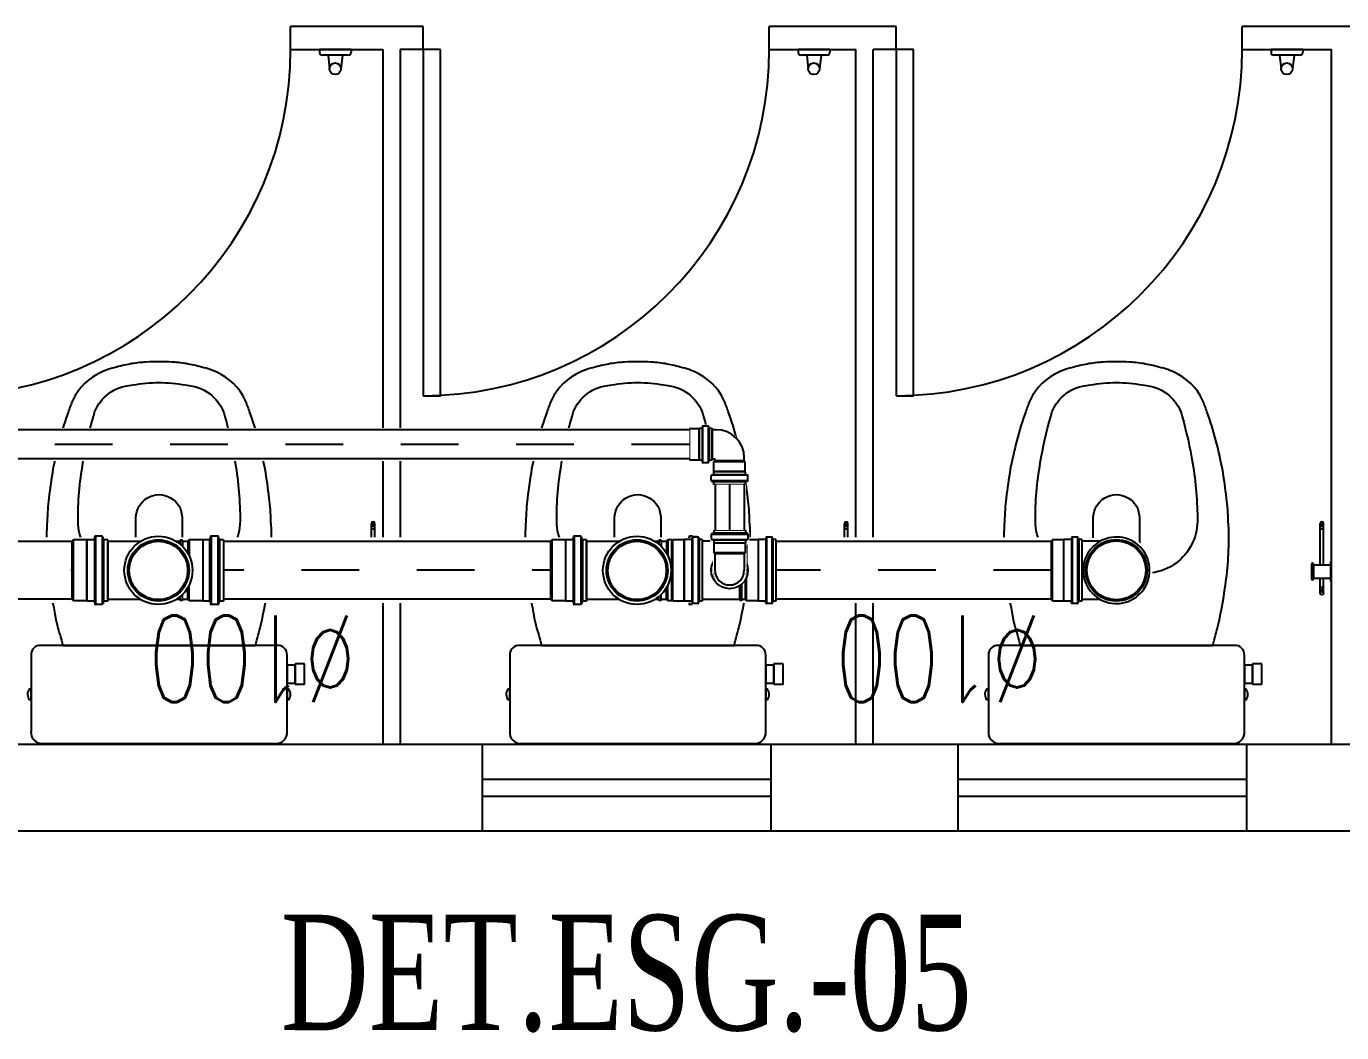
# Model space of a CAD drawing. Header units: inches. Extents: x 542787 to 543192, y 9574025 to 9574373.
# Drawn here: x 543039.103 to 543041.384, y 9574105.205 to 9574106.949 of the extents above; entities that cross this region are included whole.
import ezdxf
from ezdxf.enums import TextEntityAlignment as Align

# ---------------------------------------------------------------- set-up
doc = ezdxf.new("R2010")
doc.units = ezdxf.units.IN
doc.header["$MEASUREMENT"] = 0
doc.linetypes.add('DASHDOT', pattern=[1, 0.5, -0.25, 0, -0.25])
doc.linetypes.add('HIDDEN2', pattern=[4.7625, 3.175, -1.5875])
for name, color, linetype in [('EIXO', 8, 'Continuous'), ('I-ARQ', 8, 'Continuous'), ('I-ESGOTO', 6, 'Continuous'), ('I-NORMO_INST', 4, 'Continuous'), ('TINTERNO', 8, 'Continuous')]:
    doc.layers.add(name, color=color, linetype=linetype)
doc.styles.add('125', font='ROMANS.SHX', dxfattribs={"width": 0.7, "height": 0.25})
doc.styles.add('25', font='ROMANS.SHX', dxfattribs={"width": 0.7, "height": 0.05})
doc.styles.add('TITULO', font='times.ttf')

# ---------------------------------------------------------------- blocks, each defined once
blk = doc.blocks.new('*U110')
at = {"color": 2}
blk.add_wipeout([(0, 0.0569), (3.4341, 0.0569), (3.4341, -0.0569), (0, -0.0569)], dxfattribs=at)
for p, q in [((0, 0.05), (3.4341, 0.05)), ((0, -0.05), (3.4341, -0.05))]:
    blk.add_line(p, q)
at = {"layer": 'EIXO', "linetype": 'DASHDOT', "ltscale": 0.01}
blk.add_line((0, 0), (3.4341, 0), dxfattribs=at)
blk = doc.blocks.new('A$C125A11A8')
for p, q in [((0, -0.0531), (0, 0.0531)), ((0, 0.0531), (0.0061, 0.0531)), ((0.0074, 0.0541), (0.0084, 0.0581)), ((0.0097, 0.0591), (0.0214, 0.0591)), ((0.0097, -0.0577), (0.0097, 0.0577)), ((0.0214, -0.0577), (0.0214, 0.0577)), ((0.023, 0.0543), (0.0227, 0.0578)), ((0.0244, 0.0531), (0.0357, 0.0531)), ((0.0244, -0.0531), (0.0244, 0.0531)), ((0.0357, -0.0531), (0.0357, 0.0531)), ((0.0357, 0.0531), (0.036, 0.0527)), ((0.036, 0.0527), (0.0597, 0.0527)), ((0.0597, 0.0527), (0.0597, 0.0255)), ((0.0597, 0.0527), (0.0621, 0.0503)), ((0.0621, 0.0503), (0.0709, 0.0503)), ((0.0709, 0.0503), (0.071, 0.0523)), ((0.0709, 0.0503), (0.0709, 0.0415)), ((0.071, 0.0523), (0.075, 0.0523)), ((0.0751, 0.0503), (0.075, 0.0523)), ((0.0751, 0.0503), (0.082, 0.0503)), ((0.0751, 0.0503), (0.0751, 0.0454)), ((0.1438, 0.0503), (0.2007, 0.0503)), ((0.2007, -0.0531), (0.2007, 0.0531)), ((0.2007, 0.0531), (0.2067, 0.0531)), ((0.208, 0.0541), (0.2091, 0.0581)), ((0.2104, 0.0591), (0.2221, 0.0591)), ((0.2104, -0.0577), (0.2104, 0.0577)), ((0.2221, -0.0577), (0.2221, 0.0577)), ((0.2237, 0.0543), (0.2234, 0.0578)), ((0.225, 0.0531), (0.2363, 0.0531)), ((0.2363, 0.0531), (0.2367, 0.0527)), ((0.2367, 0.0527), (0.2603, 0.0527)), ((0.2603, 0.0527), (0.2627, 0.0503)), ((0.2627, 0.0503), (0.2627, -0.0503)), ((0.0597, -0.0527), (0.0597, -0.0255)), ((0.0709, -0.0503), (0.0709, -0.0415)), ((0.0751, -0.0503), (0.0751, -0.0454)), ((0, -0.0531), (0.0061, -0.0531)), ((0.0074, -0.0541), (0.0084, -0.0581)), ((0.0097, -0.0591), (0.0214, -0.0591)), ((0.023, -0.0543), (0.0227, -0.0578)), ((0.0244, -0.0531), (0.0357, -0.0531)), ((0.0357, -0.0531), (0.036, -0.0527)), ((0.036, -0.0527), (0.0597, -0.0527)), ((0.0597, -0.0527), (0.0621, -0.0503)), ((0.0621, -0.0503), (0.0709, -0.0503)), ((0.0709, -0.0503), (0.071, -0.0523)), ((0.071, -0.0523), (0.075, -0.0523)), ((0.0751, -0.0503), (0.075, -0.0523)), ((0.0751, -0.0503), (0.082, -0.0503)), ((0.1438, -0.0503), (0.2007, -0.0503)), ((0.2007, -0.0531), (0.2067, -0.0531)), ((0.208, -0.0541), (0.2091, -0.0581)), ((0.2104, -0.0591), (0.2221, -0.0591)), ((0.2237, -0.0543), (0.2234, -0.0578)), ((0.225, -0.0531), (0.2363, -0.0531)), ((0.2363, -0.0531), (0.2367, -0.0527)), ((0.2367, -0.0527), (0.2603, -0.0527)), ((0.2603, -0.0527), (0.2627, -0.0503))]:
    blk.add_line(p, q)
at = {"color": 8}
for p, q in [((0.0071, -0.0531), (0.0071, 0.0531)), ((0.0231, -0.0531), (0.0231, 0.0531)), ((0.036, -0.0527), (0.036, 0.0527)), ((0.0621, 0.0503), (0.0621, 0.03)), ((0.2007, 0.0503), (0.2007, -0.0503)), ((0.2007, 0.0503), (0.2007, -0.0503)), ((0.2078, -0.0531), (0.2078, 0.0531)), ((0.2238, -0.0531), (0.2238, 0.0531)), ((0.2363, 0.0531), (0.2363, -0.0531)), ((0.2367, 0.0527), (0.2367, -0.0527)), ((0.2603, 0.0527), (0.2603, -0.0527)), ((0.0621, -0.0503), (0.0621, -0.03))]:
    blk.add_line(p, q, dxfattribs=at)
for radius in [0.0591, 0.0507]:
    blk.add_circle((0.1129, 0), radius)
blk.add_circle((0.1129, 0), 0.0531, dxfattribs=at)
for centre, start, end in [((0.0061, 0.0544), 270, 345), ((0.0097, 0.0577), 90, 165), ((0.0214, 0.0577), 5, 90), ((0.0244, 0.0544), 185, 270), ((0.2067, 0.0544), 270, 345), ((0.2104, 0.0577), 90, 165), ((0.2221, 0.0577), 5, 90), ((0.225, 0.0544), 185, 270), ((0.0061, -0.0544), 15, 90), ((0.0097, -0.0577), 195, 270), ((0.0214, -0.0577), 270, 355), ((0.0244, -0.0544), 90, 175), ((0.2067, -0.0544), 15, 90), ((0.2104, -0.0577), 195, 270), ((0.2221, -0.0577), 270, 355), ((0.225, -0.0544), 90, 175)]:
    blk.add_arc(centre, 0.00133, start, end)
blk = doc.blocks.new('te100100')
at = {"color": 2}
blk.add_wipeout([(0.1503, -0.0577), (0.1267, -0.0577), (0.1263, -0.058), (0.116, -0.058), (0.1159, -0.0588), (0.1103, -0.064), (0.0986, -0.064), (0.0931, -0.0598), (0.0926, -0.058), (0.0845, -0.058), (0.0845, -0.0553), (0.0333, -0.0553), (0.0015, -0.0653), (-0.0327, -0.0553), (-0.0329, -0.0573), (-0.0447, -0.0573), (-0.0449, -0.0553), (-0.0479, -0.0553), (-0.0503, -0.0577), (-0.074, -0.0577), (-0.0743, -0.058), (-0.0847, -0.058), (-0.0848, -0.0588), (-0.0904, -0.064), (-0.1021, -0.064), (-0.1075, -0.0598), (-0.108, -0.058), (-0.1118, -0.058), (-0.1118, 0.0568), (-0.108, 0.0568), (-0.1075, 0.0586), (-0.1021, 0.0628), (-0.0904, 0.0628), (-0.0848, 0.0576), (-0.0847, 0.0568), (-0.0743, 0.0568), (-0.074, 0.0565), (-0.0503, 0.0565), (-0.0479, 0.0541), (-0.0449, 0.0541), (-0.0447, 0.0561), (-0.0329, 0.0561), (-0.0327, 0.0541), (0.0001, 0.0633), (0.0333, 0.0541), (0.0845, 0.0541), (0.0845, 0.0568), (0.0926, 0.0568), (0.0931, 0.0586), (0.0986, 0.0628), (0.1103, 0.0628), (0.1159, 0.0576), (0.116, 0.0568), (0.1263, 0.0568), (0.1267, 0.0565), (0.1503, 0.0565), (0.1509, 0.0515), (0.1509, -0.0527)], dxfattribs=at)
blk.add_blockref('A$C125A11A8', (-0.1118, -0.0006), dxfattribs=at)
blk = doc.blocks.new('*U106')
at = {"color": 1, "style": '25'}
for tag, flags, p in [('MARCA', 1, (0, -0.1877)), ('QUANT.', 3, (0, -0.2718))]:
    blk.add_attdef(tag, text='', height=0.05, dxfattribs=dict(at, flags=flags)).set_placement(p, align=Align.CENTER)
at = {"color": 2}
blk.add_wipeout([(0.0824, 0.0627), (0.0824, 0.0583), (0.093, 0.0583), (0.0932, 0.058), (0.113, 0.058), (0.1131, 0.0529), (0.1131, -0.0529), (0.113, -0.058), (0.0932, -0.058), (0.093, -0.0583), (0.0824, -0.0583), (0.0824, -0.0627), (0.0614, -0.0627), (0.0614, -0.0583), (0.055, -0.0583), (0.055, -0.0558), (0.0285, -0.0558), (0.0221, -0.0586), (0.016, -0.0606), (0.0052, -0.0624), (-0.0047, -0.0625), (-0.0124, -0.0614), (-0.0226, -0.0584), (-0.0345, -0.0523), (-0.0422, -0.0463), (-0.0467, -0.0418), (-0.0518, -0.0353), (-0.0551, -0.0298), (-0.0582, -0.0233), (-0.0609, -0.0148), (-0.0622, -0.0077), (-0.0627, 0), (-0.0622, 0.0078), (-0.0608, 0.0151), (-0.0589, 0.0215), (-0.0557, 0.0287), (-0.0513, 0.0359), (-0.0444, 0.0442), (-0.0357, 0.0515), (-0.0297, 0.0551), (-0.0226, 0.0584), (-0.0159, 0.0606), (-0.0058, 0.0624), (0.0025, 0.0626), (0.0119, 0.0615), (0.0208, 0.0591), (0.0285, 0.0558), (0.055, 0.0558), (0.055, 0.0583), (0.0614, 0.0583), (0.0614, 0.0627)], dxfattribs=at)
for p, q in [((0.0273, 0.0508), (0.06, 0.0508)), ((0.06, -0.0533), (0.06, 0.0533)), ((0.06, 0.0533), (0.0644, 0.0533)), ((0.0662, 0.0569), (0.0654, 0.054)), ((0.0672, 0.0577), (0.0766, 0.0577)), ((0.0672, -0.0567), (0.0672, 0.0567)), ((0.0766, -0.0567), (0.0766, 0.0567)), ((0.0776, 0.0567), (0.0778, 0.0542)), ((0.0788, 0.0533), (0.0909, 0.0533)), ((0.0909, 0.0533), (0.0912, 0.053)), ((0.1109, 0.053), (0.0912, 0.053)), ((0.1109, 0.053), (0.1131, 0.0508)), ((0.1131, -0.0508), (0.1131, 0.0508)), ((0.0273, -0.0508), (0.06, -0.0508)), ((0.06, -0.0533), (0.0644, -0.0533)), ((0.0662, -0.0569), (0.0654, -0.054)), ((0.0672, -0.0577), (0.0766, -0.0577)), ((0.0776, -0.0567), (0.0778, -0.0542)), ((0.0788, -0.0533), (0.0909, -0.0533)), ((0.0909, -0.0533), (0.0912, -0.053)), ((0.0912, -0.053), (0.1109, -0.053)), ((0.1109, -0.053), (0.1131, -0.0508))]:
    blk.add_line(p, q)
blk.add_circle((0, 0), 0.0533)
for centre, radius, start, end in [((0, 0), 0.0577, 61.785, 298.215), ((0, 0), 0.0577, 298.215, 61.785), ((0.0644, 0.0543), 0.001, 270, 345), ((0.0672, 0.0567), 0.001, 90, 165), ((0.0766, 0.0567), 0.001, 5, 90), ((0.0788, 0.0543), 0.001, 185, 270), ((0.0644, -0.0543), 0.001, 15, 90), ((0.0672, -0.0567), 0.001, 195, 270), ((0.0766, -0.0567), 0.001, 270, 355), ((0.0788, -0.0543), 0.001, 90, 175)]:
    blk.add_arc(centre, radius, start, end)
at = {"layer": 'TINTERNO'}
for p, q in [((0.06, -0.0508), (0.06, 0.0508)), ((0.0652, -0.0533), (0.0652, 0.0533)), ((0.0779, -0.0533), (0.0779, 0.0533)), ((0.0909, 0.0533), (0.0909, -0.0533)), ((0.0912, 0.053), (0.0912, -0.053)), ((0.1109, 0.053), (0.1109, -0.053))]:
    blk.add_line(p, q, dxfattribs=at)
blk.add_circle((0, 0), 0.0511, dxfattribs=at)
at = {"color": 1, "style": '25', "flags": 1}
blk.add_attdef('DESCRICAO', text='', height=0.05, dxfattribs=at).set_placement((0, -0.1085), align=Align.CENTER)
blk = doc.blocks.new('A$C01993D97')
for p, q in [((0, -0.0533), (0, 0.0532)), ((0, 0.0532), (0.0044, 0.0532)), ((0.0062, 0.0569), (0.0054, 0.054)), ((0.0072, 0.0576), (0.0166, 0.0576)), ((0.0072, -0.0567), (0.0072, 0.0566)), ((0.0166, -0.0567), (0.0166, 0.0566)), ((0.0176, 0.0567), (0.0178, 0.0542)), ((0.0188, 0.0532), (0.0309, 0.0532)), ((0.0309, -0.0533), (0.0309, 0.0532)), ((0.0309, 0.0532), (0.0312, 0.053)), ((0.0312, 0.053), (0.0509, 0.053)), ((0.0509, 0.053), (0.0509, 0.0119)), ((0.0509, 0.053), (0.0531, 0.0508)), ((0.0531, 0.0508), (0.0593, 0.0508)), ((0.0593, 0.0508), (0.0594, 0.0523)), ((0.0594, 0.0523), (0.0594, 0.0239)), ((0.0594, 0.0523), (0.0624, 0.0523)), ((0.0624, 0.0523), (0.0624, 0.0262)), ((0.0625, 0.0508), (0.0624, 0.0523)), ((0.0625, 0.0508), (0.128, 0.0508)), ((0.128, -0.0533), (0.128, 0.0532)), ((0.128, 0.0532), (0.1324, 0.0532)), ((0.1342, 0.0569), (0.1334, 0.054)), ((0.1352, 0.0576), (0.1446, 0.0576)), ((0.1352, -0.0567), (0.1352, 0.0566)), ((0.1446, -0.0567), (0.1446, 0.0566)), ((0.1456, 0.0567), (0.1458, 0.0542)), ((0.1468, 0.0532), (0.1589, 0.0532)), ((0.1589, 0.0532), (0.1592, 0.053)), ((0.1789, 0.053), (0.1592, 0.053)), ((0.1789, 0.053), (0.1811, 0.0508)), ((0.1811, -0.0508), (0.1811, 0.0508)), ((0.0509, -0.053), (0.0509, -0.0119)), ((0.0594, -0.0523), (0.0594, -0.0239)), ((0.0624, -0.0523), (0.0624, -0.0262)), ((0, -0.0533), (0.0044, -0.0533)), ((0.0062, -0.0569), (0.0054, -0.054)), ((0.0072, -0.0577), (0.0166, -0.0577)), ((0.0176, -0.0567), (0.0178, -0.0542)), ((0.0188, -0.0533), (0.0309, -0.0533)), ((0.0309, -0.0533), (0.0312, -0.053)), ((0.0312, -0.053), (0.0509, -0.053)), ((0.0509, -0.053), (0.0531, -0.0508)), ((0.0531, -0.0508), (0.0593, -0.0508)), ((0.0593, -0.0508), (0.0594, -0.0523)), ((0.0594, -0.0523), (0.0624, -0.0523)), ((0.0625, -0.0508), (0.0624, -0.0523)), ((0.0625, -0.0508), (0.128, -0.0508)), ((0.128, -0.0533), (0.1324, -0.0533)), ((0.1342, -0.0569), (0.1334, -0.054)), ((0.1352, -0.0577), (0.1446, -0.0577)), ((0.1456, -0.0567), (0.1458, -0.0542)), ((0.1468, -0.0533), (0.1589, -0.0533)), ((0.1589, -0.0533), (0.1592, -0.053)), ((0.1592, -0.053), (0.1789, -0.053)), ((0.1789, -0.053), (0.1811, -0.0508))]:
    blk.add_line(p, q)
at = {"color": 8}
for p, q in [((0.0052, -0.0533), (0.0052, 0.0532)), ((0.0179, -0.0533), (0.0179, 0.0532)), ((0.0312, -0.053), (0.0312, 0.053)), ((0.0531, 0.0508), (0.0531, 0.0163)), ((0.0593, 0.0508), (0.0593, 0.0238)), ((0.0625, 0.0508), (0.0625, 0.0263)), ((0.128, -0.0508), (0.128, 0.0508)), ((0.128, -0.0508), (0.128, 0.0508)), ((0.1332, -0.0533), (0.1332, 0.0532)), ((0.1459, -0.0533), (0.1459, 0.0532)), ((0.1589, 0.0532), (0.1589, -0.0533)), ((0.1592, 0.053), (0.1592, -0.053)), ((0.1789, 0.053), (0.1789, -0.053)), ((0.0531, -0.0508), (0.0531, -0.0163)), ((0.0593, -0.0508), (0.0593, -0.0238)), ((0.0625, -0.0508), (0.0625, -0.0263))]:
    blk.add_line(p, q, dxfattribs=at)
for radius in [0.0318, 0.0256]:
    blk.add_circle((0.0804, 0), radius)
blk.add_circle((0.0804, 0), 0.0273, dxfattribs=at)
for centre, start, end in [((0.0044, 0.0542), 270, 345), ((0.0072, 0.0566), 90, 165), ((0.0166, 0.0566), 5, 90), ((0.0188, 0.0542), 185, 270), ((0.1324, 0.0542), 270, 345), ((0.1352, 0.0566), 90, 165), ((0.1446, 0.0566), 5, 90), ((0.1468, 0.0542), 185, 270), ((0.0044, -0.0543), 15, 90), ((0.0072, -0.0567), 195, 270), ((0.0166, -0.0567), 270, 355), ((0.0188, -0.0543), 90, 175), ((0.1324, -0.0543), 15, 90), ((0.1352, -0.0567), 195, 270), ((0.1446, -0.0567), 270, 355), ((0.1468, -0.0543), 90, 175)]:
    blk.add_arc(centre, 0.001, start, end)
blk = doc.blocks.new('te10050')
at = {"color": 2}
blk.add_wipeout([(0.1019, -0.0526), (0.1008, -0.0564), (0.0811, -0.0564), (0.0808, -0.0567), (0.0692, -0.0567), (0.0691, -0.0577), (0.0654, -0.0611), (0.0559, -0.0611), (0.0523, -0.0583), (0.0519, -0.0567), (0.0461, -0.0567), (0.0461, -0.0542), (-0.0142, -0.0542), (-0.0143, -0.0557), (-0.0223, -0.0557), (-0.0224, -0.0542), (-0.025, -0.0542), (-0.0272, -0.0564), (-0.0469, -0.0564), (-0.0472, -0.0567), (-0.0588, -0.0567), (-0.0589, -0.0577), (-0.0626, -0.0611), (-0.0721, -0.0611), (-0.0757, -0.0583), (-0.0761, -0.0567), (-0.0792, -0.0567), (-0.0792, 0.0553), (-0.0761, 0.0553), (-0.0757, 0.0569), (-0.0721, 0.0597), (-0.0626, 0.0597), (-0.0589, 0.0563), (-0.0588, 0.0553), (-0.0453, 0.0553), (-0.0453, 0.0551), (-0.0272, 0.0551), (-0.025, 0.0529), (-0.0224, 0.0529), (-0.0223, 0.0544), (-0.0143, 0.0544), (-0.0142, 0.0529), (0.0461, 0.0529), (0.0461, 0.0553), (0.0519, 0.0553), (0.0523, 0.0569), (0.0559, 0.0597), (0.0654, 0.0597), (0.0691, 0.0563), (0.0692, 0.0553), (0.0827, 0.0553), (0.0827, 0.055), (0.1008, 0.055), (0.1019, 0.0513)], dxfattribs=at)
blk.add_blockref('A$C01993D97', (-0.0792, -0.0007), dxfattribs=at)
blk = doc.blocks.new('*U205')
at = {"color": 1, "style": '25'}
for tag, flags, p in [('MARCA', 1, (0, -0.1877)), ('QUANT.', 3, (0, -0.2718))]:
    blk.add_attdef(tag, text='', height=0.05, dxfattribs=dict(at, flags=flags)).set_placement(p, align=Align.CENTER)
at = {"color": 2}
blk.add_wipeout([(0.0287, -0.0245), (0.0294, -0.0413), (0.034, -0.0514), (0.034, -0.0656), (0.0294, -0.0656), (0.0294, -0.07), (0, -0.07), (-0.0294, -0.07), (-0.0294, -0.0661), (-0.034, -0.0661), (-0.034, -0.0519), (-0.0292, -0.0417), (-0.0297, -0.0182), (-0.0292, -0.0088), (-0.0277, 0.01), (-0.0239, 0.0196), (-0.0192, 0.0234), (-0.0124, 0.0273), (-0.006, 0.0297), (0.0054, 0.0291), (0.0148, 0.0264), (0.0211, 0.0214), (0.0258, 0.0129), (0.0287, 0.0036), (0.0287, -0.0055)], dxfattribs=at)
for p, q in [((0.0254, -0.0285), (0.0254, 0)), ((-0.0254, -0.0285), (-0.0254, 0)), ((-0.0272, -0.0303), (-0.0254, -0.0285)), ((-0.0272, -0.0471), (-0.0272, -0.0303)), ((-0.0272, -0.0303), (0.0272, -0.0303)), ((0.0272, -0.0303), (0.0254, -0.0285)), ((0.0272, -0.0471), (0.0272, -0.0303)), ((-0.0318, -0.0629), (-0.0318, -0.0542)), ((-0.0311, -0.0639), (-0.0281, -0.0647)), ((-0.0309, -0.0532), (-0.0283, -0.0529)), ((0.0308, -0.0534), (-0.0308, -0.0534)), ((0.0308, -0.0629), (-0.0308, -0.0629)), ((-0.0274, -0.0473), (-0.0272, -0.0471)), ((-0.0274, -0.0519), (-0.0274, -0.0473)), ((-0.0274, -0.07), (-0.0274, -0.0656)), ((-0.0272, -0.0471), (0.0272, -0.0471)), ((0.0274, -0.0473), (0.0272, -0.0471)), ((0.0274, -0.0519), (0.0274, -0.0473)), ((0.0274, -0.07), (0.0274, -0.0656)), ((0.0311, -0.0639), (0.0281, -0.0647)), ((0.0309, -0.0532), (0.0283, -0.0529)), ((0.0318, -0.0629), (0.0318, -0.0542)), ((0.0274, -0.07), (-0.0274, -0.07))]:
    blk.add_line(p, q)
at = {"color": 8}
for p, q in [((-0.0254, -0.0285), (0.0254, -0.0285)), ((-0.0274, -0.0473), (0.0274, -0.0473)), ((0.0274, -0.0529), (-0.0274, -0.0529)), ((0.0274, -0.0649), (-0.0274, -0.0649))]:
    blk.add_line(p, q, dxfattribs=at)
for centre, radius, start, end in [((0, 0), 0.0254, 0, 180), ((-0.0308, -0.0542), 0.001, 95, 180), ((-0.0308, -0.0629), 0.001, 180, 255), ((-0.0283, -0.0519), 0.001, 275, 0), ((-0.0283, -0.0656), 0.001, 0, 75), ((0.0283, -0.0519), 0.001, 180, 265), ((0.0283, -0.0656), 0.001, 105, 180), ((0.0308, -0.0542), 0.001, 0, 85), ((0.0308, -0.0629), 0.001, 285, 0)]:
    blk.add_arc(centre, radius, start, end)
at = {"color": 1, "style": '25', "flags": 1}
blk.add_attdef('DESCRICAO', text='', height=0.05, dxfattribs=at).set_placement((0, -0.1085), align=Align.CENTER)
blk = doc.blocks.new('*U206')
at = {"color": 1, "style": '25'}
for tag, flags, p in [('DESCRICAO', 1, (0, -0.1085)), ('MARCA', 1, (0, -0.1877)), ('QUANT.', 3, (0, -0.2718))]:
    blk.add_attdef(tag, text='', height=0.05, dxfattribs=dict(at, flags=flags)).set_placement(p, align=Align.CENTER)
at = {"color": 2}
blk.add_wipeout([(0.049, 0.034), (0.0494, 0.0295), (0.0554, 0.0295), (0.0554, 0.0293), (0.0709, 0.0293), (0.0718, 0.0262), (0.0718, -0.0262), (0.0709, -0.0293), (0.0541, -0.0293), (0.0539, -0.0295), (0.0494, -0.0295), (0.049, -0.034), (0.035, -0.034), (0.0338, -0.0295), (0.0281, -0.0295), (0.0281, -0.0275), (0.0235, -0.0275), (0.0141, -0.0266), (0.0037, -0.0235), (-0.0028, -0.0202), (-0.011, -0.014), (-0.0153, -0.0095), (-0.0193, -0.0042), (-0.0218, 0.0001), (-0.0244, 0.0059), (-0.026, 0.0113), (-0.0273, 0.019), (-0.0275, 0.0235), (-0.0275, 0.0276), (-0.0293, 0.0294), (-0.0293, 0.0462), (-0.0295, 0.0464), (-0.0295, 0.0509), (-0.034, 0.0513), (-0.034, 0.0653), (-0.0295, 0.0665), (-0.0295, 0.07), (0.0295, 0.07), (0.0295, 0.0665), (0.034, 0.0653), (0.034, 0.0513), (0.0295, 0.0509), (0.0295, 0.0449), (0.0293, 0.0449), (0.0293, 0.0295), (0.0338, 0.0295), (0.035, 0.034)], dxfattribs=at)
for p, q in [((-0.0274, 0.07), (0.0273, 0.07)), ((-0.0274, 0.07), (-0.0274, 0.0656)), ((0.0273, 0.07), (0.0273, 0.0656)), ((-0.0318, 0.0629), (-0.0318, 0.0542)), ((-0.0311, 0.0639), (-0.0281, 0.0647)), ((-0.0309, 0.0532), (-0.0283, 0.0529)), ((-0.0308, 0.0629), (0.0308, 0.0629)), ((-0.0308, 0.0534), (0.0308, 0.0534)), ((-0.0274, 0.0519), (-0.0274, 0.0473)), ((-0.0274, 0.0473), (-0.0272, 0.0471)), ((-0.0272, 0.0471), (-0.0272, 0.0303)), ((-0.0272, 0.0471), (0.0271, 0.0471)), ((0.0273, 0.0473), (0.0271, 0.0471)), ((0.0271, 0.0471), (0.0271, 0.0303)), ((0.0273, 0.0519), (0.0273, 0.0473)), ((0.0311, 0.0639), (0.0281, 0.0647)), ((0.0309, 0.0532), (0.0283, 0.0529)), ((0.0318, 0.0629), (0.0318, 0.0542)), ((-0.0272, 0.0303), (-0.0254, 0.0285)), ((-0.0272, 0.0303), (0.0271, 0.0303)), ((-0.0254, 0.0285), (-0.0254, 0.0235)), ((0.0271, 0.0303), (0.0253, 0.0285)), ((0.0253, 0.0285), (0.0253, 0.0263)), ((0.0263, 0.0253), (0.0303, 0.0253)), ((0.0303, -0.0274), (0.0303, 0.0273)), ((0.0303, 0.0273), (0.0347, 0.0273)), ((0.0364, 0.0311), (0.0356, 0.0281)), ((0.0374, 0.0318), (0.0461, 0.0318)), ((0.0374, -0.0308), (0.0374, 0.0308)), ((0.0469, -0.0308), (0.0469, 0.0308)), ((0.0471, 0.0309), (0.0474, 0.0283)), ((0.0484, 0.0273), (0.053, 0.0273)), ((0.053, 0.0273), (0.0532, 0.0271)), ((0.0532, -0.0272), (0.0532, 0.0271)), ((0.0532, 0.0271), (0.07, 0.0271)), ((0.07, -0.0272), (0.07, 0.0271)), ((0.07, 0.0271), (0.0718, 0.0253)), ((0.0235, -0.0254), (0.0303, -0.0254)), ((0.0303, -0.0274), (0.0347, -0.0274)), ((0.0364, -0.0311), (0.0356, -0.0281)), ((0.0374, -0.0318), (0.0461, -0.0318)), ((0.0471, -0.0309), (0.0474, -0.0283)), ((0.0484, -0.0274), (0.053, -0.0274)), ((0.053, -0.0274), (0.0532, -0.0272)), ((0.0532, -0.0272), (0.07, -0.0272)), ((0.07, -0.0272), (0.0718, -0.0254))]:
    blk.add_line(p, q)
at = {"color": 8}
for p, q in [((-0.0274, 0.0649), (0.0273, 0.0649)), ((-0.0274, 0.0529), (0.0273, 0.0529)), ((-0.0274, 0.0473), (0.0273, 0.0473)), ((-0.0254, 0.0285), (0.0253, 0.0285)), ((0.0303, 0.0253), (0.0303, -0.0254)), ((0.0354, -0.0274), (0.0354, 0.0273)), ((0.0474, -0.0274), (0.0474, 0.0273)), ((0.053, -0.0274), (0.053, 0.0273)), ((0.0718, -0.0254), (0.0718, 0.0253))]:
    blk.add_line(p, q, dxfattribs=at)
for centre, radius, start, end in [((-0.0308, 0.0629), 0.001, 105, 180), ((-0.0308, 0.0542), 0.001, 180, 265), ((-0.0284, 0.0519), 0.001, 360, 85), ((-0.0284, 0.0656), 0.001, 285, 360), ((0.0283, 0.0656), 0.001, 180, 255), ((0.0283, 0.0519), 0.001, 95, 180), ((0.0308, 0.0542), 0.001, 275, 360), ((0.0308, 0.0629), 0.001, 360, 75), ((0.0235, 0.0235), 0.0489, 180, 270), ((0.0263, 0.0263), 0.001, 180, 270), ((0.0347, 0.0283), 0.001, 270, 345), ((0.0374, 0.0308), 0.001, 90, 165), ((0.0461, 0.0308), 0.001, 5, 90), ((0.0484, 0.0283), 0.001, 185, 270), ((0.0347, -0.0284), 0.001, 15, 90), ((0.0374, -0.0308), 0.001, 195, 270), ((0.0461, -0.0308), 0.001, 270, 355), ((0.0484, -0.0284), 0.001, 90, 175)]:
    blk.add_arc(centre, radius, start, end)
blk = doc.blocks.new('*U201')
at = {"color": 2}
blk.add_wipeout([(0.0285, 0), (0.0285, -0.0781), (-0.0285, -0.0781), (-0.0285, 0)], dxfattribs=at)
for p, q in [((-0.025, 0), (-0.025, -0.0781)), ((0.025, 0), (0.025, -0.0781))]:
    blk.add_line(p, q)
at = {"layer": 'EIXO', "linetype": 'DASHDOT', "ltscale": 0.01}
blk.add_line((0, 0), (0, -0.0781), dxfattribs=at)
blk = doc.blocks.new('*U202')
at = {"color": 2}
blk.add_wipeout([(0, 0.0285), (1.5976, 0.0285), (1.5976, -0.0285), (0, -0.0285)], dxfattribs=at)
for p, q in [((0, 0.025), (1.5976, 0.025)), ((0, -0.025), (1.5976, -0.025))]:
    blk.add_line(p, q)
at = {"layer": 'EIXO', "linetype": 'DASHDOT', "ltscale": 0.01}
blk.add_line((0, 0), (1.5976, 0), dxfattribs=at)

msp = doc.modelspace()

# ---------------------------------------------------------------- linework, layer by layer
at = {"layer": 'I-ARQ'}
for p, q in [((543039.791, 9574106.949), (543039.561, 9574106.949)), ((543039.561, 9574106.909), (543039.561, 9574106.949)), ((543039.751, 9574106.949), (543039.721, 9574106.949)), ((543039.791, 9574106.909), (543039.791, 9574106.949)), ((543040.611, 9574106.949), (543040.391, 9574106.949)), ((543040.391, 9574106.909), (543040.391, 9574106.949)), ((543040.611, 9574106.909), (543040.611, 9574106.949)), ((543041.371, 9574106.949), (543041.211, 9574106.949)), ((543041.211, 9574106.909), (543041.211, 9574106.949)), ((543041.436, 9574106.949), (543041.216, 9574106.949)), ((543039.561, 9574106.909), (543039.721, 9574106.909)), ((543039.6111, 9574106.909), (543039.6111, 9574106.904)), ((543039.6659, 9574106.909), (543039.6111, 9574106.909)), ((543039.6609, 9574106.899), (543039.6161, 9574106.899)), ((543039.6258, 9574106.899), (543039.6283, 9574106.8756)), ((543039.6509, 9574106.899), (543039.6483, 9574106.8756)), ((543039.6659, 9574106.909), (543039.6659, 9574106.904)), ((543039.721, 9574106.909), (543039.721, 9574105.7064)), ((543039.751, 9574106.909), (543039.751, 9574105.7045)), ((543039.791, 9574106.909), (543039.751, 9574106.909)), ((543039.821, 9574106.909), (543039.791, 9574106.909)), ((543039.791, 9574106.909), (543039.791, 9574106.309)), ((543039.821, 9574106.309), (543039.821, 9574106.909)), ((543040.391, 9574106.909), (543040.541, 9574106.909)), ((543040.4411, 9574106.909), (543040.4411, 9574106.904)), ((543040.4959, 9574106.909), (543040.4411, 9574106.909)), ((543040.4909, 9574106.899), (543040.4461, 9574106.899)), ((543040.4558, 9574106.899), (543040.4583, 9574106.8756)), ((543040.4809, 9574106.899), (543040.4783, 9574106.8756)), ((543040.4959, 9574106.909), (543040.4959, 9574106.904)), ((543040.541, 9574105.7045), (543040.541, 9574106.909)), ((543040.571, 9574105.7045), (543040.571, 9574106.909)), ((543040.611, 9574106.909), (543040.571, 9574106.909)), ((543040.641, 9574106.909), (543040.611, 9574106.909)), ((543040.611, 9574106.909), (543040.611, 9574106.309)), ((543040.641, 9574106.309), (543040.641, 9574106.909)), ((543041.211, 9574106.909), (543041.366, 9574106.909)), ((543041.2611, 9574106.909), (543041.2611, 9574106.904)), ((543041.3159, 9574106.909), (543041.2611, 9574106.909)), ((543041.3109, 9574106.899), (543041.2661, 9574106.899)), ((543041.2758, 9574106.899), (543041.2783, 9574106.8756)), ((543041.3009, 9574106.899), (543041.2983, 9574106.8756)), ((543041.3159, 9574106.909), (543041.3159, 9574106.904)), ((543041.366, 9574105.7045), (543041.366, 9574106.909)), ((543039.791, 9574106.309), (543039.821, 9574106.309)), ((543040.611, 9574106.309), (543040.641, 9574106.309)), ((543039.7012, 9574106.0161), (543039.7012, 9574106.0875)), ((543039.7072, 9574106.0858), (543039.7012, 9574106.0858)), ((543039.7072, 9574106.0826), (543039.7012, 9574106.0826)), ((543039.7072, 9574106.0775), (543039.7012, 9574106.0775)), ((543039.7071, 9574106.0883), (543039.7014, 9574106.0883)), ((543039.7072, 9574106.0161), (543039.7072, 9574106.0875)), ((543040.5212, 9574106.0161), (543040.5212, 9574106.0875)), ((543040.5272, 9574106.0858), (543040.5212, 9574106.0858)), ((543040.5272, 9574106.0826), (543040.5212, 9574106.0826)), ((543040.5272, 9574106.0775), (543040.5212, 9574106.0775)), ((543040.5271, 9574106.0883), (543040.5214, 9574106.0883)), ((543040.5272, 9574106.0161), (543040.5272, 9574106.0875)), ((543041.3462, 9574106.0161), (543041.3462, 9574106.0875)), ((543041.3522, 9574106.0858), (543041.3462, 9574106.0858)), ((543041.3522, 9574106.0826), (543041.3462, 9574106.0826)), ((543041.3522, 9574106.0775), (543041.3462, 9574106.0775)), ((543041.3521, 9574106.0883), (543041.3464, 9574106.0883)), ((543041.3522, 9574106.0161), (543041.3522, 9574106.0875)), ((543039.686, 9574106.0174), (543039.686, 9574105.9916)), ((543039.6895, 9574106.0174), (543039.6895, 9574105.9916)), ((543039.6895, 9574106.0161), (543039.7189, 9574106.0161)), ((543039.7189, 9574106.0195), (543039.7189, 9574105.9895)), ((543040.506, 9574106.0174), (543040.506, 9574105.9916)), ((543040.5095, 9574106.0174), (543040.5095, 9574105.9916)), ((543040.5095, 9574106.0161), (543040.5389, 9574106.0161)), ((543040.5389, 9574106.0195), (543040.5389, 9574105.9895)), ((543041.331, 9574106.0174), (543041.331, 9574105.9916)), ((543041.3345, 9574106.0174), (543041.3345, 9574105.9916)), ((543041.3345, 9574106.0161), (543041.3639, 9574106.0161)), ((543041.3639, 9574106.0195), (543041.3639, 9574105.9895)), ((543039.6895, 9574105.9929), (543039.7189, 9574105.9929)), ((543039.7012, 9574105.9668), (543039.7012, 9574105.9929)), ((543039.7072, 9574105.9668), (543039.7072, 9574105.9929)), ((543040.5095, 9574105.9929), (543040.5389, 9574105.9929)), ((543040.5212, 9574105.9668), (543040.5212, 9574105.9929)), ((543040.5272, 9574105.9668), (543040.5272, 9574105.9929)), ((543041.3345, 9574105.9929), (543041.3639, 9574105.9929)), ((543041.3462, 9574105.9668), (543041.3462, 9574105.9929)), ((543041.3522, 9574105.9668), (543041.3522, 9574105.9929)), ((543039.7072, 9574105.9768), (543039.7012, 9574105.9768)), ((543039.7072, 9574105.9727), (543039.7012, 9574105.9727)), ((543039.7072, 9574105.9706), (543039.7012, 9574105.9706)), ((543040.5272, 9574105.9768), (543040.5212, 9574105.9768)), ((543040.5272, 9574105.9727), (543040.5212, 9574105.9727)), ((543040.5272, 9574105.9706), (543040.5212, 9574105.9706)), ((543041.3522, 9574105.9768), (543041.3462, 9574105.9768)), ((543041.3522, 9574105.9727), (543041.3462, 9574105.9727)), ((543041.3522, 9574105.9706), (543041.3462, 9574105.9706)), ((543039.5378, 9574105.8764), (543039.1278, 9574105.8764)), ((543040.3678, 9574105.8764), (543039.9578, 9574105.8764)), ((543041.1978, 9574105.8764), (543040.7878, 9574105.8764)), ((543039.1108, 9574105.8596), (543039.1108, 9574105.7272)), ((543039.5548, 9574105.7272), (543039.5548, 9574105.8596)), ((543039.9408, 9574105.8596), (543039.9408, 9574105.7272)), ((543040.3848, 9574105.7272), (543040.3848, 9574105.8596)), ((543040.7708, 9574105.8596), (543040.7708, 9574105.7272)), ((543041.2148, 9574105.7272), (543041.2148, 9574105.8596)), ((543044.916, 9574105.7045), (543038.971, 9574105.7045)), ((543039.1316, 9574105.7064), (543039.534, 9574105.7064)), ((543039.9616, 9574105.7064), (543040.364, 9574105.7064)), ((543040.7916, 9574105.7064), (543041.194, 9574105.7064)), ((543044.916, 9574105.5545), (543038.971, 9574105.5545))]:
    msp.add_line(p, q, dxfattribs=at)
at = {"layer": 'I-ARQ', "linetype": 'ByBlock'}
for p, q in [((543039.5688, 9574105.8444), (543039.5688, 9574105.8084)), ((543039.5848, 9574105.8444), (543039.5688, 9574105.8444)), ((543039.5848, 9574105.8084), (543039.5848, 9574105.8444)), ((543040.3988, 9574105.8444), (543040.3988, 9574105.8084)), ((543040.4148, 9574105.8444), (543040.3988, 9574105.8444)), ((543040.4148, 9574105.8084), (543040.4148, 9574105.8444)), ((543041.2288, 9574105.8444), (543041.2288, 9574105.8084)), ((543041.2448, 9574105.8444), (543041.2288, 9574105.8444)), ((543041.2448, 9574105.8084), (543041.2448, 9574105.8444)), ((543039.5848, 9574105.8084), (543039.5688, 9574105.8084)), ((543040.4148, 9574105.8084), (543040.3988, 9574105.8084)), ((543041.2448, 9574105.8084), (543041.2288, 9574105.8084))]:
    msp.add_line(p, q, dxfattribs=at)
at = {"layer": 'I-ARQ', "linetype": 'HIDDEN2'}
for p, q in [((543039.8935, 9574105.5545), (543039.8935, 9574105.7045)), ((543040.3935, 9574105.7045), (543040.3935, 9574105.5545)), ((543040.7185, 9574105.5545), (543040.7185, 9574105.7045)), ((543041.2185, 9574105.7045), (543041.2185, 9574105.5545)), ((543039.8935, 9574105.6445), (543040.3935, 9574105.6445)), ((543040.7185, 9574105.6445), (543041.2185, 9574105.6445)), ((543040.3935, 9574105.6145), (543039.8935, 9574105.6145)), ((543041.2185, 9574105.6145), (543040.7185, 9574105.6145))]:
    msp.add_line(p, q, dxfattribs=at)
at = {"layer": 'I-ARQ'}
for points in [[(543039.4998, 9574105.8764, -0.003882), (543039.5093, 9574105.9114, 0.024258), (543039.5233, 9574105.9914, 0.02486), (543039.5273, 9574106.0414, 0.033324), (543039.5268, 9574106.0914, 0.02486), (543039.5238, 9574106.1314, 0.012268), (543039.5168, 9574106.1814, 0.015806), (543039.5053, 9574106.2314, 0.026699), (543039.4898, 9574106.2814, 0.021919), (543039.4823, 9574106.3014, 0.174675), (543039.4328, 9574106.3499, 0.045452), (543039.4028, 9574106.3594, 0.022856), (543039.39, 9574106.3625, 0.041289), (543039.3632, 9574106.3665, 0.039166), (543039.3575, 9574106.367, 0.012899), (543039.3557, 9574106.3669, 0.04333), (543039.3328, 9574106.3674, 0.04333), (543039.31, 9574106.3669, 0.052091), (543039.3024, 9574106.3665, 0.041289), (543039.2757, 9574106.3625, 0.022856), (543039.2628, 9574106.3594, 0.045452), (543039.2328, 9574106.3499, 0.174675), (543039.1833, 9574106.3014, 0.021919), (543039.1758, 9574106.2814, 0.026699), (543039.1603, 9574106.2314, 0.015806), (543039.1488, 9574106.1814, 0.012268), (543039.1418, 9574106.1314, 0.02486), (543039.1388, 9574106.0914, 0.033324), (543039.1383, 9574106.0414, 0.02486), (543039.1423, 9574105.9914, 0.024258), (543039.1563, 9574105.9114, -0.003882), (543039.1658, 9574105.8764)], [(543040.3298, 9574105.8764, -0.003882), (543040.3393, 9574105.9114, 0.024258), (543040.3533, 9574105.9914, 0.02486), (543040.3573, 9574106.0414, 0.033324), (543040.3568, 9574106.0914, 0.02486), (543040.3538, 9574106.1314, 0.012268), (543040.3468, 9574106.1814, 0.015806), (543040.3353, 9574106.2314, 0.026699), (543040.3198, 9574106.2814, 0.021919), (543040.3123, 9574106.3014, 0.174675), (543040.2628, 9574106.3499, 0.045452), (543040.2328, 9574106.3594, 0.022856), (543040.22, 9574106.3625, 0.041289), (543040.1932, 9574106.3665, 0.039166), (543040.1875, 9574106.367, 0.012899), (543040.1857, 9574106.3669, 0.04333), (543040.1628, 9574106.3674, 0.04333), (543040.14, 9574106.3669, 0.052091), (543040.1324, 9574106.3665, 0.041289), (543040.1057, 9574106.3625, 0.022856), (543040.0928, 9574106.3594, 0.045452), (543040.0628, 9574106.3499, 0.174675), (543040.0133, 9574106.3014, 0.021919), (543040.0058, 9574106.2814, 0.026699), (543039.9903, 9574106.2314, 0.015806), (543039.9788, 9574106.1814, 0.012268), (543039.9718, 9574106.1314, 0.02486), (543039.9688, 9574106.0914, 0.033324), (543039.9683, 9574106.0414, 0.02486), (543039.9723, 9574105.9914, 0.024258), (543039.9863, 9574105.9114, -0.003882), (543039.9958, 9574105.8764)], [(543041.1598, 9574105.8764, -0.003882), (543041.1693, 9574105.9114, 0.024258), (543041.1833, 9574105.9914, 0.02486), (543041.1873, 9574106.0414, 0.033324), (543041.1868, 9574106.0914, 0.02486), (543041.1838, 9574106.1314, 0.012268), (543041.1768, 9574106.1814, 0.015806), (543041.1653, 9574106.2314, 0.026699), (543041.1498, 9574106.2814, 0.021919), (543041.1423, 9574106.3014, 0.174675), (543041.0928, 9574106.3499, 0.045452), (543041.0628, 9574106.3594, 0.022856), (543041.05, 9574106.3625, 0.041289), (543041.0232, 9574106.3665, 0.039166), (543041.0175, 9574106.367, 0.012899), (543041.0157, 9574106.3669, 0.04333), (543040.9928, 9574106.3674, 0.04333), (543040.97, 9574106.3669, 0.052091), (543040.9624, 9574106.3665, 0.041289), (543040.9357, 9574106.3625, 0.022856), (543040.9228, 9574106.3594, 0.045452), (543040.8928, 9574106.3499, 0.174675), (543040.8433, 9574106.3014, 0.021919), (543040.8358, 9574106.2814, 0.026699), (543040.8203, 9574106.2314, 0.015806), (543040.8088, 9574106.1814, 0.012268), (543040.8018, 9574106.1314, 0.02486), (543040.7988, 9574106.0914, 0.033324), (543040.7983, 9574106.0414, 0.02486), (543040.8023, 9574105.9914, 0.024258), (543040.8163, 9574105.9114, -0.003882), (543040.8258, 9574105.8764)], [(543039.2293, 9574106.019, -0.234638), (543039.1923, 9574106.0913, -0.044666), (543039.2009, 9574106.1924, -0.031515), (543039.219, 9574106.2728, -0.151063), (543039.2376, 9574106.3056, -0.148094), (543039.2741, 9574106.3256, -0.031073), (543039.2877, 9574106.3278, -0.035055), (543039.3328, 9574106.3319, -0.035055), (543039.378, 9574106.3278, -0.031073), (543039.3916, 9574106.3256, -0.148094), (543039.428, 9574106.3056, -0.151063), (543039.4467, 9574106.2728, -0.031515), (543039.4648, 9574106.1924, -0.044666), (543039.4733, 9574106.0913, -0.234638), (543039.4364, 9574106.019, -0.129345), (543039.3937, 9574106.0019, -0.041331), (543039.3328, 9574105.9974, -0.041331), (543039.272, 9574106.0019, -0.129345)], [(543040.0593, 9574106.019, -0.234638), (543040.0223, 9574106.0913, -0.044666), (543040.0309, 9574106.1924, -0.031515), (543040.049, 9574106.2728, -0.151063), (543040.0676, 9574106.3056, -0.148094), (543040.1041, 9574106.3256, -0.031073), (543040.1177, 9574106.3278, -0.035055), (543040.1628, 9574106.3319, -0.035055), (543040.208, 9574106.3278, -0.031073), (543040.2216, 9574106.3256, -0.148094), (543040.258, 9574106.3056, -0.151063), (543040.2767, 9574106.2728, -0.031515), (543040.2948, 9574106.1924, -0.044666), (543040.3033, 9574106.0913, -0.234638), (543040.2664, 9574106.019, -0.129345), (543040.2237, 9574106.0019, -0.041331), (543040.1628, 9574105.9974, -0.041331), (543040.102, 9574106.0019, -0.129345)], [(543040.8893, 9574106.019, -0.234638), (543040.8523, 9574106.0913, -0.044666), (543040.8609, 9574106.1924, -0.031515), (543040.879, 9574106.2728, -0.151063), (543040.8976, 9574106.3056, -0.148094), (543040.9341, 9574106.3256, -0.031073), (543040.9477, 9574106.3278, -0.035055), (543040.9928, 9574106.3319, -0.035055), (543041.038, 9574106.3278, -0.031073), (543041.0516, 9574106.3256, -0.148094), (543041.088, 9574106.3056, -0.151063), (543041.1067, 9574106.2728, -0.031515), (543041.1248, 9574106.1924, -0.044666), (543041.1333, 9574106.0913, -0.234638), (543041.0964, 9574106.019, -0.129345), (543041.0537, 9574106.0019, -0.041331), (543040.9928, 9574105.9974, -0.041331), (543040.932, 9574106.0019, -0.129345)]]:
    msp.add_lwpolyline(points, format="xyb", close=True, dxfattribs=at)
at = {"layer": 'I-ARQ', "linetype": 'ByBlock'}
for points in [[(543039.2928, 9574106.0324), (543039.2928, 9574106.0975, -1.002091), (543039.3728, 9574106.0974), (543039.3728, 9574106.0324, -0.054282), (543039.3328, 9574106.028, -0.054282), (543039.2928, 9574106.0324, 1.56536)], [(543040.1228, 9574106.0324), (543040.1228, 9574106.0975, -1.002091), (543040.2028, 9574106.0974), (543040.2028, 9574106.0324, -0.054282), (543040.1628, 9574106.028, -0.054282), (543040.1228, 9574106.0324, 1.56536)], [(543040.9528, 9574106.0324), (543040.9528, 9574106.0975, -1.002091), (543041.0328, 9574106.0974), (543041.0328, 9574106.0324, -0.054282), (543040.9928, 9574106.028, -0.054282), (543040.9528, 9574106.0324, 1.56536)]]:
    msp.add_lwpolyline(points, format="xyb", dxfattribs=at)
for points in [[(543039.5688, 9574105.8109), (543039.5688, 9574105.8419), (543039.5548, 9574105.8419), (543039.5548, 9574105.8109)], [(543040.3988, 9574105.8109), (543040.3988, 9574105.8419), (543040.3848, 9574105.8419), (543040.3848, 9574105.8109)], [(543041.2288, 9574105.8109), (543041.2288, 9574105.8419), (543041.2148, 9574105.8419), (543041.2148, 9574105.8109)]]:
    msp.add_lwpolyline(points, close=True, dxfattribs=at)
for points in [[(543039.1108, 9574105.7824), (543039.1108, 9574105.8004), (543039.1079, 9574105.8004, 0.197763), (543039.1078, 9574105.8003, 0.161404), (543039.1048, 9574105.7913, 0.158802), (543039.1078, 9574105.7825, 0.197763), (543039.1079, 9574105.7824)], [(543039.5577, 9574105.7824, 0.197763), (543039.5579, 9574105.7825, 0.15883), (543039.5608, 9574105.7913, 0.161377), (543039.5579, 9574105.8003, 0.197763), (543039.5577, 9574105.8004), (543039.5548, 9574105.8004), (543039.5548, 9574105.7824)], [(543039.9408, 9574105.7824), (543039.9408, 9574105.8004), (543039.9379, 9574105.8004, 0.197763), (543039.9378, 9574105.8003, 0.161404), (543039.9348, 9574105.7913, 0.158802), (543039.9378, 9574105.7825, 0.197763), (543039.9379, 9574105.7824)], [(543040.3877, 9574105.7824, 0.197763), (543040.3879, 9574105.7825, 0.15883), (543040.3908, 9574105.7913, 0.161377), (543040.3879, 9574105.8003, 0.197763), (543040.3877, 9574105.8004), (543040.3848, 9574105.8004), (543040.3848, 9574105.7824)], [(543040.7708, 9574105.7824), (543040.7708, 9574105.8004), (543040.7679, 9574105.8004, 0.197763), (543040.7678, 9574105.8003, 0.161404), (543040.7648, 9574105.7913, 0.158802), (543040.7678, 9574105.7825, 0.197763), (543040.7679, 9574105.7824)], [(543041.2177, 9574105.7824, 0.197763), (543041.2179, 9574105.7825, 0.15883), (543041.2208, 9574105.7913, 0.161377), (543041.2179, 9574105.8003, 0.197763), (543041.2177, 9574105.8004), (543041.2148, 9574105.8004), (543041.2148, 9574105.7824)]]:
    msp.add_lwpolyline(points, format="xyb", close=True, dxfattribs=at)
at = {"layer": 'I-ARQ'}
for centre, radius in [((543039.6383, 9574106.8756), 0.01), ((543040.4683, 9574106.8756), 0.01), ((543041.2883, 9574106.8756), 0.01), ((543039.7042, 9574105.9668), 0.003), ((543040.5242, 9574105.9668), 0.003), ((543041.3492, 9574105.9668), 0.003)]:
    msp.add_circle(centre, radius, dxfattribs=at)
for centre, radius, start, end in [((543038.961, 9574106.909), 0.6, 270, 0), ((543039.6161, 9574106.904), 0.005, 180, 270), ((543039.6609, 9574106.904), 0.005, 270, 0), ((543039.791, 9574106.909), 0.6, 270, 0), ((543040.4461, 9574106.904), 0.005, 180, 270), ((543040.4909, 9574106.904), 0.005, 270, 0), ((543040.611, 9574106.909), 0.6, 270, 0), ((543041.2661, 9574106.904), 0.005, 180, 270), ((543041.3109, 9574106.904), 0.005, 270, 0), ((543039.7042, 9574106.0875), 0.003, 0, 180), ((543040.5242, 9574106.0875), 0.003, 0, 180), ((543041.3492, 9574106.0875), 0.003, 0, 180), ((543039.6878, 9574106.017), 0.00182, 13.2763, 166.7237), ((543039.72, 9574106.0198), 0.00108, 342.7498, 197.2502), ((543040.5078, 9574106.017), 0.00182, 13.2763, 166.7237), ((543040.54, 9574106.0198), 0.00108, 342.7498, 197.2502), ((543041.3328, 9574106.017), 0.00182, 13.2763, 166.7237), ((543041.365, 9574106.0198), 0.00108, 342.7498, 197.2502), ((543039.6878, 9574105.992), 0.00182, 193.2763, 346.7237), ((543039.72, 9574105.9892), 0.00108, 162.7498, 17.2502), ((543040.5078, 9574105.992), 0.00182, 193.2763, 346.7237), ((543040.54, 9574105.9892), 0.00108, 162.7498, 17.2502), ((543041.3328, 9574105.992), 0.00182, 193.2763, 346.7237), ((543041.365, 9574105.9892), 0.00108, 162.7498, 17.2502), ((543039.1272, 9574105.86), 0.0164, 87.826, 181.2974), ((543039.5385, 9574105.86), 0.0164, 358.7026, 92.174), ((543039.9572, 9574105.86), 0.0164, 87.826, 181.2974), ((543040.3685, 9574105.86), 0.0164, 358.7026, 92.174), ((543040.7872, 9574105.86), 0.0164, 87.826, 181.2974), ((543041.1985, 9574105.86), 0.0164, 358.7026, 92.174), ((543039.1297, 9574105.7253), 0.019, 174.255, 275.745), ((543039.5359, 9574105.7253), 0.019, 264.255, 5.745), ((543039.9597, 9574105.7253), 0.019, 174.255, 275.745), ((543040.3659, 9574105.7253), 0.019, 264.255, 5.745), ((543040.7897, 9574105.7253), 0.019, 174.255, 275.745), ((543041.1959, 9574105.7253), 0.019, 264.255, 5.745)]:
    msp.add_arc(centre, radius, start, end, dxfattribs=at)

# ---------------------------------------------------------------- texts
at = {"layer": 'I-NORMO_INST', "style": '125', "width": 0.7}
for p in [(543039.6743, 9574105.9281), (543040.8657, 9574105.9281)]:
    msp.add_text('%%C100', height=0.15, rotation=180, dxfattribs=at).set_placement(p)
at = {"layer": 'I-NORMO_INST', "style": 'TITULO', "width": 0.7}
msp.add_text('DET.ESG.-05', height=0.2, dxfattribs=at).set_placement((543040.143, 9574105.3096), align=Align.MIDDLE_CENTER)

# ---------------------------------------------------------------- next in the draw order: block references
at = {"layer": 'I-ESGOTO', "rotation": 180}
msp.add_blockref('*U206', (543040.3222, 9574106.2246), dxfattribs=at)
at = {"layer": 'I-ESGOTO', "color": 2, "rotation": 180}
msp.add_blockref('*U110', (543040.8797, 9574106.0064), dxfattribs=at)

# ---------------------------------------------------------------- next in the draw order: block references
at = {"layer": 'I-ESGOTO', "xscale": -1}
msp.add_blockref('*U202', (543040.2522, 9574106.2246), dxfattribs=at)
at = {"layer": 'I-ESGOTO', "color": 2, "rotation": 180}
for name, p in [('te100100', (543039.3328, 9574106.0057)), ('te100100', (543040.1628, 9574106.0057)), ('*U106', (543040.9928, 9574106.0064))]:
    msp.add_blockref(name, p, dxfattribs=at)

# ---------------------------------------------------------------- next in the draw order: block references
at = {"layer": 'I-ESGOTO', "rotation": 180}
msp.add_blockref('te10050', (543040.3234, 9574106.0057), dxfattribs=at)

# ---------------------------------------------------------------- next in the draw order: block references
msp.add_blockref('*U205', (543040.3222, 9574106.0064), dxfattribs=at)

# ---------------------------------------------------------------- next in the draw order: block references
at = {"layer": 'I-ESGOTO', "xscale": -1}
msp.add_blockref('*U201', (543040.3222, 9574106.1546), dxfattribs=at)

doc.saveas('drawing.dxf')
